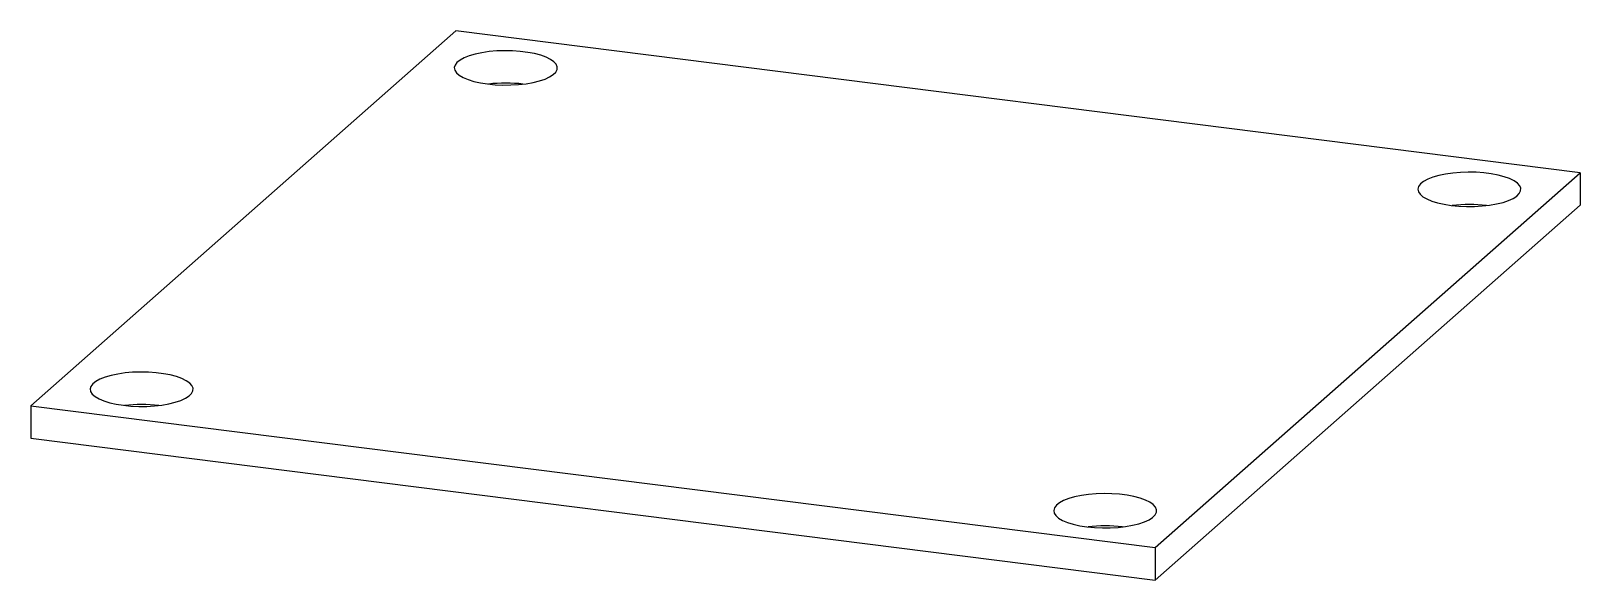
# Paper-space layout '_左右二等角轴测' of a CAD drawing. Header units: millimetres. Extents: x -45.1 to 45.1, y -15 to 16.9.
import ezdxf

# ---------------------------------------------------------------- set-up
doc = ezdxf.new("R2010")
doc.units = ezdxf.units.MM

psp = doc.layouts.new('_左右二等角轴测')

# ---------------------------------------------------------------- linework, layer by layer
at = {"color": 7, "linetype": 'Continuous', "lineweight": 25}
for p, q in [((-20.365, 16.924), (-45.114, -4.903)), ((45.114, 8.674), (-20.365, 16.924)), ((20.365, -13.152), (45.114, 8.674)), ((45.114, 8.674), (45.114, 6.788)), ((20.365, -15.038), (45.114, 6.788)), ((-45.114, -4.903), (-45.114, -6.788)), ((-45.114, -4.903), (20.365, -13.152)), ((-45.114, -6.788), (20.365, -15.038)), ((20.365, -13.152), (20.365, -15.038))]:
    psp.add_line(p, q, dxfattribs=at)
at = {"color": 7, "linetype": 'Continuous', "lineweight": 25, "flags": 128}
for points in [[(-18.516, 13.84), (-18.076, 13.797), (-17.62, 13.777), (-17.161, 13.78), (-16.709, 13.807), (-16.274, 13.856), (-15.867, 13.927), (-15.497, 14.018), (-15.173, 14.126), (-14.903, 14.25), (-14.692, 14.386), (-14.546, 14.531), (-14.469, 14.682), (-14.461, 14.835), (-14.524, 14.987), (-14.655, 15.134), (-14.852, 15.272), (-15.11, 15.399), (-15.423, 15.511), (-15.784, 15.606), (-16.183, 15.681), (-16.613, 15.735), (-17.062, 15.767), (-17.521, 15.775), (-17.978, 15.76), (-18.423, 15.722), (-18.845, 15.662), (-19.235, 15.581), (-19.583, 15.481), (-19.881, 15.364), (-20.122, 15.234), (-20.301, 15.093), (-20.413, 14.944), (-20.455, 14.792), (-20.428, 14.639), (-20.331, 14.489), (-20.166, 14.346), (-19.938, 14.214), (-19.652, 14.094), (-19.314, 13.99), (-18.932, 13.905), (-18.516, 13.84)], [(37.608, 6.769), (38.049, 6.726), (38.505, 6.706), (38.964, 6.709), (39.416, 6.736), (39.851, 6.785), (40.258, 6.856), (40.628, 6.947), (40.952, 7.055), (41.222, 7.179), (41.433, 7.315), (41.578, 7.46), (41.656, 7.611), (41.664, 7.764), (41.601, 7.916), (41.47, 8.063), (41.273, 8.201), (41.015, 8.328), (40.702, 8.44), (40.341, 8.534), (39.941, 8.61), (39.512, 8.664), (39.062, 8.696), (38.604, 8.704), (38.147, 8.689), (37.702, 8.651), (37.28, 8.591), (36.89, 8.509), (36.542, 8.409), (36.244, 8.293), (36.003, 8.163), (35.824, 8.022), (35.712, 7.873), (35.669, 7.721), (35.697, 7.568), (35.794, 7.418), (35.959, 7.275), (36.187, 7.143), (36.473, 7.023), (36.811, 6.919), (37.192, 6.834), (37.608, 6.769)], [(-39.73, -4.868), (-39.289, -4.911), (-38.834, -4.931), (-38.374, -4.928), (-37.922, -4.902), (-37.487, -4.852), (-37.08, -4.781), (-36.71, -4.69), (-36.386, -4.582), (-36.116, -4.458), (-35.905, -4.322), (-35.76, -4.177), (-35.682, -4.026), (-35.674, -3.873), (-35.737, -3.721), (-35.868, -3.575), (-36.065, -3.436), (-36.323, -3.31), (-36.636, -3.198), (-36.997, -3.103), (-37.397, -3.027), (-37.826, -2.973), (-38.276, -2.942), (-38.734, -2.933), (-39.191, -2.948), (-39.636, -2.986), (-40.058, -3.047), (-40.448, -3.128), (-40.796, -3.228), (-41.094, -3.344), (-41.335, -3.474), (-41.514, -3.616), (-41.626, -3.764), (-41.669, -3.916), (-41.641, -4.069), (-41.544, -4.219), (-41.379, -4.362), (-41.151, -4.495), (-40.865, -4.614), (-40.527, -4.718), (-40.146, -4.803), (-39.73, -4.868)], [(16.395, -11.939), (16.836, -11.982), (17.291, -12.003), (17.75, -11.999), (18.203, -11.973), (18.638, -11.923), (19.045, -11.852), (19.414, -11.762), (19.738, -11.653), (20.009, -11.529), (20.219, -11.393), (20.365, -11.248), (20.443, -11.097), (20.45, -10.944), (20.388, -10.792), (20.257, -10.646), (20.06, -10.507), (19.802, -10.381), (19.489, -10.269), (19.128, -10.174), (18.728, -10.098), (18.299, -10.044), (17.849, -10.013), (17.391, -10.004), (16.933, -10.019), (16.489, -10.057), (16.067, -10.118), (15.677, -10.199), (15.329, -10.299), (15.031, -10.415), (14.79, -10.546), (14.611, -10.687), (14.499, -10.835), (14.456, -10.988), (14.484, -11.14), (14.581, -11.29), (14.746, -11.433), (14.974, -11.566), (15.26, -11.685), (15.598, -11.789), (15.979, -11.875), (16.395, -11.939)]]:
    psp.add_lwpolyline(points, dxfattribs=at)
at = {"color": 7, "linetype": 'Continuous', "lineweight": 25}
for centre in [(-17.456, 5.244), (38.669, -1.827), (-38.669, -13.465), (17.456, -20.536)]:
    psp.add_arc(centre, 8.647, 83.35895, 96.64105, dxfattribs=at)

doc.saveas('drawing.dxf')
